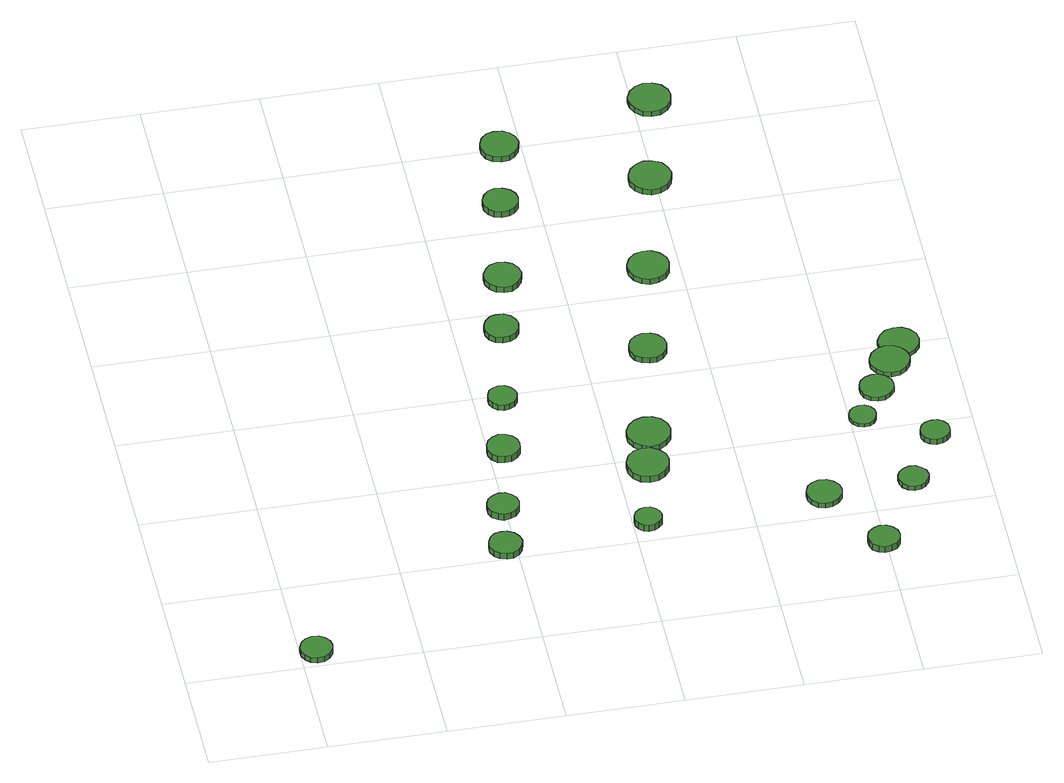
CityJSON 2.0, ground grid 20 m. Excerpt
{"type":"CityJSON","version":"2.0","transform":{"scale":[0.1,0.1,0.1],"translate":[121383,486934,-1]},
"CityObjects":{
"tree1":{"type":"SolitaryVegetationObject","attributes":{"function":"something"},"geometry":[{"type":"MultiSurface","lod":"1","boundaries":[[[0,1,2,3,4,5,6,7,8,9,10,11,12,13,14]],[[15,16,17,18,19,20,21,22,23,24,25,26,27,28,29]],[[0,29,28,1]],[[1,28,27,2]],[[2,27,26,3]],[[3,26,25,4]],[[4,25,24,5]],[[5,24,23,6]],[[6,23,22,7]],[[7,22,21,8]],[[8,21,20,9]],[[9,20,19,10]],[[10,19,18,11]],[[11,18,17,12]],[[12,17,16,13]],[[13,16,15,14]],[[14,15,29,0]]]}]},
"tree2":{"type":"SolitaryVegetationObject","attributes":{"function":"something"},"geometry":[{"type":"MultiSurface","lod":"1","boundaries":[[[30,31,32,33,34,35,36,37,38,39,40,41,42,43,44]],[[45,46,47,48,49,50,51,52,53,54,55,56,57,58,59]],[[30,59,58,31]],[[31,58,57,32]],[[32,57,56,33]],[[33,56,55,34]],[[34,55,54,35]],[[35,54,53,36]],[[36,53,52,37]],[[37,52,51,38]],[[38,51,50,39]],[[39,50,49,40]],[[40,49,48,41]],[[41,48,47,42]],[[42,47,46,43]],[[43,46,45,44]],[[44,45,59,30]]]}]},
"tree3":{"type":"SolitaryVegetationObject","attributes":{"function":"something"},"geometry":[{"type":"MultiSurface","lod":"1","boundaries":[[[60,61,62,63,64,65,66,67,68,69,70,71,72,73,74]],[[75,76,77,78,79,80,81,82,83,84,85,86,87,88,89]],[[60,89,88,61]],[[61,88,87,62]],[[62,87,86,63]],[[63,86,85,64]],[[64,85,84,65]],[[65,84,83,66]],[[66,83,82,67]],[[67,82,81,68]],[[68,81,80,69]],[[69,80,79,70]],[[70,79,78,71]],[[71,78,77,72]],[[72,77,76,73]],[[73,76,75,74]],[[74,75,89,60]]]}]},
"tree4":{"type":"SolitaryVegetationObject","attributes":{"function":"something"},"geometry":[{"type":"MultiSurface","lod":"1","boundaries":[[[90,91,92,93,94,95,96,97,98,99,100,101,102,103,104]],[[105,106,107,108,109,110,111,112,113,114,115,116,117,118,119]],[[90,119,118,91]],[[91,118,117,92]],[[92,117,116,93]],[[93,116,115,94]],[[94,115,114,95]],[[95,114,113,96]],[[96,113,112,97]],[[97,112,111,98]],[[98,111,110,99]],[[99,110,109,100]],[[100,109,108,101]],[[101,108,107,102]],[[102,107,106,103]],[[103,106,105,104]],[[104,105,119,90]]]}]},
"tree5":{"type":"SolitaryVegetationObject","attributes":{"function":"something"},"geometry":[{"type":"MultiSurface","lod":"1","boundaries":[[[120,121,122,123,124,125,126,127,128,129,130,131,132,133,134]],[[135,136,137,138,139,140,141,142,143,144,145,146,147,148,149]],[[120,149,148,121]],[[121,148,147,122]],[[122,147,146,123]],[[123,146,145,124]],[[124,145,144,125]],[[125,144,143,126]],[[126,143,142,127]],[[127,142,141,128]],[[128,141,140,129]],[[129,140,139,130]],[[130,139,138,131]],[[131,138,137,132]],[[132,137,136,133]],[[133,136,135,134]],[[134,135,149,120]]]}]},
"tree6":{"type":"SolitaryVegetationObject","attributes":{"function":"something"},"geometry":[{"type":"MultiSurface","lod":"1","boundaries":[[[150,151,152,153,154,155,156,157,158,159,160,161,162,163,164]],[[165,166,167,168,169,170,171,172,173,174,175,176,177,178,179]],[[150,179,178,151]],[[151,178,177,152]],[[152,177,176,153]],[[153,176,175,154]],[[154,175,174,155]],[[155,174,173,156]],[[156,173,172,157]],[[157,172,171,158]],[[158,171,170,159]],[[159,170,169,160]],[[160,169,168,161]],[[161,168,167,162]],[[162,167,166,163]],[[163,166,165,164]],[[164,165,179,150]]]}]},
"tree7":{"type":"SolitaryVegetationObject","attributes":{"function":"something"},"geometry":[{"type":"MultiSurface","lod":"1","boundaries":[[[180,181,182,183,184,185,186,187,188,189,190,191,192,193,194]],[[195,196,197,198,199,200,201,202,203,204,205,206,207,208,209]],[[180,209,208,181]],[[181,208,207,182]],[[182,207,206,183]],[[183,206,205,184]],[[184,205,204,185]],[[185,204,203,186]],[[186,203,202,187]],[[187,202,201,188]],[[188,201,200,189]],[[189,200,199,190]],[[190,199,198,191]],[[191,198,197,192]],[[192,197,196,193]],[[193,196,195,194]],[[194,195,209,180]]]}]},
"tree8":{"type":"SolitaryVegetationObject","attributes":{"function":"something"},"geometry":[{"type":"MultiSurface","lod":"1","boundaries":[[[210,211,212,213,214,215,216,217,218,219,220,221,222,223,224]],[[225,226,227,228,229,230,231,232,233,234,235,236,237,238,239]],[[210,239,238,211]],[[211,238,237,212]],[[212,237,236,213]],[[213,236,235,214]],[[214,235,234,215]],[[215,234,233,216]],[[216,233,232,217]],[[217,232,231,218]],[[218,231,230,219]],[[219,230,229,220]],[[220,229,228,221]],[[221,228,227,222]],[[222,227,226,223]],[[223,226,225,224]],[[224,225,239,210]]]}]},
"tree9":{"type":"SolitaryVegetationObject","attributes":{"function":"something"},"geometry":[{"type":"MultiSurface","lod":"1","boundaries":[[[240,241,242,243,244,245,246,247,248,249,250,251,252,253,254]],[[255,256,257,258,259,260,261,262,263,264,265,266,267,268,269]],[[240,269,268,241]],[[241,268,267,242]],[[242,267,266,243]],[[243,266,265,244]],[[244,265,264,245]],[[245,264,263,246]],[[246,263,262,247]],[[247,262,261,248]],[[248,261,260,249]],[[249,260,259,250]],[[250,259,258,251]],[[251,258,257,252]],[[252,257,256,253]],[[253,256,255,254]],[[254,255,269,240]]]}]},
"tree10":{"type":"SolitaryVegetationObject","attributes":{"function":"something"},"geometry":[{"type":"MultiSurface","lod":"1","boundaries":[[[270,271,272,273,274,275,276,277,278,279,280,281,282,283,284]],[[285,286,287,288,289,290,291,292,293,294,295,296,297,298,299]],[[270,299,298,271]],[[271,298,297,272]],[[272,297,296,273]],[[273,296,295,274]],[[274,295,294,275]],[[275,294,293,276]],[[276,293,292,277]],[[277,292,291,278]],[[278,291,290,279]],[[279,290,289,280]],[[280,289,288,281]],[[281,288,287,282]],[[282,287,286,283]],[[283,286,285,284]],[[284,285,299,270]]]}]},
"tree11":{"type":"SolitaryVegetationObject","attributes":{"function":"something"},"geometry":[{"type":"MultiSurface","lod":"1","boundaries":[[[300,301,302,303,304,305,306,307,308,309,310,311,312,313,314]],[[315,316,317,318,319,320,321,322,323,324,325,326,327,328,329]],[[300,329,328,301]],[[301,328,327,302]],[[302,327,326,303]],[[303,326,325,304]],[[304,325,324,305]],[[305,324,323,306]],[[306,323,322,307]],[[307,322,321,308]],[[308,321,320,309]],[[309,320,319,310]],[[310,319,318,311]],[[311,318,317,312]],[[312,317,316,313]],[[313,316,315,314]],[[314,315,329,300]]]}]},
"tree12":{"type":"SolitaryVegetationObject","attributes":{"function":"something"},"geometry":[{"type":"MultiSurface","lod":"1","boundaries":[[[330,331,332,333,334,335,336,337,338,339,340,341,342,343,344]],[[345,346,347,348,349,350,351,352,353,354,355,356,357,358,359]],[[330,359,358,331]],[[331,358,357,332]],[[332,357,356,333]],[[333,356,355,334]],[[334,355,354,335]],[[335,354,353,336]],[[336,353,352,337]],[[337,352,351,338]],[[338,351,350,339]],[[339,350,349,340]],[[340,349,348,341]],[[341,348,347,342]],[[342,347,346,343]],[[343,346,345,344]],[[344,345,359,330]]]}]},
"tree13":{"type":"SolitaryVegetationObject","attributes":{"function":"something"},"geometry":[{"type":"MultiSurface","lod":"1","boundaries":[[[360,361,362,363,364,365,366,367,368,369,370,371,372,373,374]],[[375,376,377,378,379,380,381,382,383,384,385,386,387,388,389]],[[360,389,388,361]],[[361,388,387,362]],[[362,387,386,363]],[[363,386,385,364]],[[364,385,384,365]],[[365,384,383,366]],[[366,383,382,367]],[[367,382,381,368]],[[368,381,380,369]],[[369,380,379,370]],[[370,379,378,371]],[[371,378,377,372]],[[372,377,376,373]],[[373,376,375,374]],[[374,375,389,360]]]}]},
"tree14":{"type":"SolitaryVegetationObject","attributes":{"function":"something"},"geometry":[{"type":"MultiSurface","lod":"1","boundaries":[[[390,391,392,393,394,395,396,397,398,399,400,401,402,403,404]],[[405,406,407,408,409,410,411,412,413,414,415,416,417,418,419]],[[390,419,418,391]],[[391,418,417,392]],[[392,417,416,393]],[[393,416,415,394]],[[394,415,414,395]],[[395,414,413,396]],[[396,413,412,397]],[[397,412,411,398]],[[398,411,410,399]],[[399,410,409,400]],[[400,409,408,401]],[[401,408,407,402]],[[402,407,406,403]],[[403,406,405,404]],[[404,405,419,390]]]}]},
"tree15":{"type":"SolitaryVegetationObject","attributes":{"function":"something"},"geometry":[{"type":"MultiSurface","lod":"1","boundaries":[[[420,421,422,423,424,425,426,427,428,429,430,431,432,433,434]],[[435,436,437,438,439,440,441,442,443,444,445,446,447,448,449]],[[420,449,448,421]],[[421,448,447,422]],[[422,447,446,423]],[[423,446,445,424]],[[424,445,444,425]],[[425,444,443,426]],[[426,443,442,427]],[[427,442,441,428]],[[428,441,440,429]],[[429,440,439,430]],[[430,439,438,431]],[[431,438,437,432]],[[432,437,436,433]],[[433,436,435,434]],[[434,435,449,420]]]}]},
"tree16":{"type":"SolitaryVegetationObject","attributes":{"function":"something"},"geometry":[{"type":"MultiSurface","lod":"1","boundaries":[[[450,451,452,453,454,455,456,457,458,459,460,461,462,463,464]],[[465,466,467,468,469,470,471,472,473,474,475,476,477,478,479]],[[450,479,478,451]],[[451,478,477,452]],[[452,477,476,453]],[[453,476,475,454]],[[454,475,474,455]],[[455,474,473,456]],[[456,473,472,457]],[[457,472,471,458]],[[458,471,470,459]],[[459,470,469,460]],[[460,469,468,461]],[[461,468,467,462]],[[462,467,466,463]],[[463,466,465,464]],[[464,465,479,450]]]}]},
"tree17":{"type":"SolitaryVegetationObject","attributes":{"function":"something"},"geometry":[{"type":"MultiSurface","lod":"1","boundaries":[[[480,481,482,483,484,485,486,487,488,489,490,491,492,493,494]],[[495,496,497,498,499,500,501,502,503,504,505,506,507,508,509]],[[480,509,508,481]],[[481,508,507,482]],[[482,507,506,483]],[[483,506,505,484]],[[484,505,504,485]],[[485,504,503,486]],[[486,503,502,487]],[[487,502,501,488]],[[488,501,500,489]],[[489,500,499,490]],[[490,499,498,491]],[[491,498,497,492]],[[492,497,496,493]],[[493,496,495,494]],[[494,495,509,480]]]}]},
"tree18":{"type":"SolitaryVegetationObject","attributes":{"function":"something"},"geometry":[{"type":"MultiSurface","lod":"1","boundaries":[[[510,511,512,513,514,515,516,517,518,519,520,521,522,523,524]],[[525,526,527,528,529,530,531,532,533,534,535,536,537,538,539]],[[510,539,538,511]],[[511,538,537,512]],[[512,537,536,513]],[[513,536,535,514]],[[514,535,534,515]],[[515,534,533,516]],[[516,533,532,517]],[[517,532,531,518]],[[518,531,530,519]],[[519,530,529,520]],[[520,529,528,521]],[[521,528,527,522]],[[522,527,526,523]],[[523,526,525,524]],[[524,525,539,510]]]}]},
"tree19":{"type":"SolitaryVegetationObject","attributes":{"function":"something"},"geometry":[{"type":"MultiSurface","lod":"1","boundaries":[[[540,541,542,543,544,545,546,547,548,549,550,551,552,553,554]],[[555,556,557,558,559,560,561,562,563,564,565,566,567,568,569]],[[540,569,568,541]],[[541,568,567,542]],[[542,567,566,543]],[[543,566,565,544]],[[544,565,564,545]],[[545,564,563,546]],[[546,563,562,547]],[[547,562,561,548]],[[548,561,560,549]],[[549,560,559,550]],[[550,559,558,551]],[[551,558,557,552]],[[552,557,556,553]],[[553,556,555,554]],[[554,555,569,540]]]}]},
"tree20":{"type":"SolitaryVegetationObject","attributes":{"function":"something"},"geometry":[{"type":"MultiSurface","lod":"1","boundaries":[[[570,571,572,573,574,575,576,577,578,579,580,581,582,583,584]],[[585,586,587,588,589,590,591,592,593,594,595,596,597,598,599]],[[570,599,598,571]],[[571,598,597,572]],[[572,597,596,573]],[[573,596,595,574]],[[574,595,594,575]],[[575,594,593,576]],[[576,593,592,577]],[[577,592,591,578]],[[578,591,590,579]],[[579,590,589,580]],[[580,589,588,581]],[[581,588,587,582]],[[582,587,586,583]],[[583,586,585,584]],[[584,585,599,570]]]}]},
"tree21":{"type":"SolitaryVegetationObject","attributes":{"function":"something"},"geometry":[{"type":"MultiSurface","lod":"1","boundaries":[[[600,601,602,603,604,605,606,607,608,609,610,611,612,613,614]],[[615,616,617,618,619,620,621,622,623,624,625,626,627,628,629]],[[600,629,628,601]],[[601,628,627,602]],[[602,627,626,603]],[[603,626,625,604]],[[604,625,624,605]],[[605,624,623,606]],[[606,623,622,607]],[[607,622,621,608]],[[608,621,620,609]],[[609,620,619,610]],[[610,619,618,611]],[[611,618,617,612]],[[612,617,616,613]],[[613,616,615,614]],[[614,615,629,600]]]}]},
"tree22":{"type":"SolitaryVegetationObject","attributes":{"function":"something"},"geometry":[{"type":"MultiSurface","lod":"1","boundaries":[[[630,631,632,633,634,635,636,637,638,639,640,641,642,643,644]],[[645,646,647,648,649,650,651,652,653,654,655,656,657,658,659]],[[630,659,658,631]],[[631,658,657,632]],[[632,657,656,633]],[[633,656,655,634]],[[634,655,654,635]],[[635,654,653,636]],[[636,653,652,637]],[[637,652,651,638]],[[638,651,650,639]],[[639,650,649,640]],[[640,649,648,641]],[[641,648,647,642]],[[642,647,646,643]],[[643,646,645,644]],[[644,645,659,630]]]}]},
"tree23":{"type":"SolitaryVegetationObject","attributes":{"function":"something"},"geometry":[{"type":"MultiSurface","lod":"1","boundaries":[[[660,661,662,663,664,665,666,667,668,669,670,671,672,673,674]],[[675,676,677,678,679,680,681,682,683,684,685,686,687,688,689]],[[660,689,688,661]],[[661,688,687,662]],[[662,687,686,663]],[[663,686,685,664]],[[664,685,684,665]],[[665,684,683,666]],[[666,683,682,667]],[[667,682,681,668]],[[668,681,680,669]],[[669,680,679,670]],[[670,679,678,671]],[[671,678,677,672]],[[672,677,676,673]],[[673,676,675,674]],[[674,675,689,660]]]}]},
"tree24":{"type":"SolitaryVegetationObject","attributes":{"function":"something"},"geometry":[{"type":"MultiSurface","lod":"1","boundaries":[[[690,691,692,693,694,695,696,697,698,699,700,701,702,703,704]],[[705,706,707,708,709,710,711,712,713,714,715,716,717,718,719]],[[690,719,718,691]],[[691,718,717,692]],[[692,717,716,693]],[[693,716,715,694]],[[694,715,714,695]],[[695,714,713,696]],[[696,713,712,697]],[[697,712,711,698]],[[698,711,710,699]],[[699,710,709,700]],[[700,709,708,701]],[[701,708,707,702]],[[702,707,706,703]],[[703,706,705,704]],[[704,705,719,690]]]}]}
},
"vertices":[
[54,35,17],[52,46,17],[45,55,17],[36,61,17],[24,62,17],[13,58,17],[5,51,17],[0,40,17],[0,29,17],[5,19,17],[13,11,17],[24,7,17],[36,9,17],[45,14,17],[52,24,17],[52,24,6],[45,14,6],[36,9,6],[24,7,6],[13,11,6],[5,19,6],[0,29,6],[0,40,6],[5,51,6],[13,58,6],[24,62,6],[36,61,6],[45,55,6],[52,46,6],[54,35,6],
[409,218,27],[406,230,27],[399,239,27],[389,245,27],[378,246,27],[366,243,27],[358,235,27],[353,224,27],[353,212,27],[358,201,27],[366,194,27],[378,190,27],[389,191,27],[399,197,27],[406,207,27],[406,207,15],[399,197,15],[389,191,15],[378,190,15],[366,194,15],[358,201,15],[353,212,15],[353,224,15],[358,235,15],[366,243,15],[378,246,15],[389,245,15],[399,239,15],[406,230,15],[409,218,15],
[423,318,23],[421,329,23],[414,338,23],[404,344,23],[393,345,23],[383,341,23],[374,334,23],[370,324,23],[370,312,23],[374,302,23],[383,295,23],[393,291,23],[404,293,23],[414,298,23],[421,307,23],[421,307,10],[414,298,10],[404,293,10],[393,291,10],[383,295,10],[374,302,10],[370,312,10],[370,324,10],[374,334,10],[383,341,10],[393,345,10],[404,344,10],[414,338,10],[421,329,10],[423,318,10],
[453,464,19],[451,475,19],[444,484,19],[434,490,19],[422,492,19],[411,488,19],[402,480,19],[398,469,19],[398,458,19],[402,447,19],[411,439,19],[422,436,19],[434,437,19],[444,443,19],[451,452,19],[451,452,6],[444,443,6],[434,437,6],[422,436,6],[411,439,6],[402,447,6],[398,458,6],[398,469,6],[402,480,6],[411,488,6],[422,492,6],[434,490,6],[444,484,6],[451,475,6],[453,464,6],
[473,588,17],[471,598,17],[465,606,17],[456,612,17],[446,613,17],[436,610,17],[428,603,17],[424,593,17],[424,583,17],[428,574,17],[436,567,17],[446,563,17],[456,565,17],[465,570,17],[471,578,17],[471,578,6],[465,570,6],[456,565,6],[446,563,6],[436,567,6],[428,574,6],[424,583,6],[424,593,6],[428,603,6],[436,610,6],[446,613,6],[456,612,6],[465,606,6],[471,598,6],[473,588,6],
[648,241,23],[646,250,23],[640,258,23],[632,263,23],[622,264,23],[613,261,23],[606,255,23],[602,246,23],[602,236,23],[606,227,23],[613,221,23],[622,218,23],[632,219,23],[640,224,23],[646,231,23],[646,231,10],[640,224,10],[632,219,10],[622,218,10],[613,221,10],[606,227,10],[602,236,10],[602,246,10],[606,255,10],[613,261,10],[622,264,10],[632,263,10],[640,258,10],[646,250,10],[648,241,10],
[509,757,18],[506,769,18],[499,779,18],[489,785,18],[476,786,18],[465,783,18],[456,774,18],[451,763,18],[451,751,18],[456,740,18],[465,731,18],[476,728,18],[489,729,18],[499,735,18],[506,745,18],[506,745,6],[499,735,6],[489,729,6],[476,728,6],[465,731,6],[456,740,6],[451,751,6],[451,763,6],[456,774,6],[465,783,6],[476,786,6],[489,785,6],[499,779,6],[506,769,6],[509,757,6],
[687,378,19],[684,392,19],[675,404,19],[662,412,19],[647,413,19],[633,409,19],[622,399,19],[616,385,19],[616,370,19],[622,356,19],[633,346,19],[647,342,19],[662,343,19],[675,351,19],[684,363,19],[684,363,6],[675,351,6],[662,343,6],[647,342,6],[633,346,6],[622,356,6],[616,370,6],[616,385,6],[622,399,6],[633,409,6],[647,413,6],[662,412,6],[675,404,6],[684,392,6],[687,378,6],
[538,881,18],[535,894,18],[527,905,18],[516,911,18],[503,913,18],[490,909,18],[481,900,18],[475,888,18],[475,875,18],[481,863,18],[490,854,18],[503,850,18],[516,851,18],[527,858,18],[535,869,18],[535,869,6],[527,858,6],[516,851,6],[503,850,6],[490,854,6],[481,863,6],[475,875,6],[475,888,6],[481,900,6],[490,909,6],[503,913,6],[516,911,6],[527,905,6],[535,894,6],[538,881,6],
[704,454,17],[701,469,17],[692,482,17],[679,489,17],[664,491,17],[649,486,17],[638,476,17],[631,462,17],[631,447,17],[638,432,17],[649,422,17],[664,417,17],[679,419,17],[692,427,17],[701,439,17],[701,439,6],[692,427,6],[679,419,6],[664,417,6],[649,422,6],[638,432,6],[631,447,6],[631,462,6],[638,476,6],[649,486,6],[664,491,6],[679,489,6],[692,482,6],[701,469,6],[704,454,6],
[568,1064,18],[566,1076,18],[558,1086,18],[547,1092,18],[535,1094,18],[523,1090,18],[514,1081,18],[509,1070,18],[509,1057,18],[514,1046,18],[523,1038,18],[535,1034,18],[547,1035,18],[558,1041,18],[566,1051,18],[566,1051,6],[558,1041,6],[547,1035,6],[535,1034,6],[523,1038,6],[514,1046,6],[509,1057,6],[509,1070,6],[514,1081,6],[523,1090,6],[535,1094,6],[547,1092,6],[558,1086,6],[566,1076,6],[568,1064,6],
[739,663,17],[736,676,17],[728,687,17],[717,693,17],[704,695,17],[691,691,17],[681,682,17],[676,670,17],[676,656,17],[681,644,17],[691,636,17],[704,632,17],[717,633,17],[728,639,17],[736,650,17],[736,650,6],[728,639,6],[717,633,6],[704,632,6],[691,636,6],[681,644,6],[676,656,6],[676,670,6],[681,682,6],[691,691,6],[704,695,6],[717,693,6],[728,687,6],[736,676,6],[739,663,6],
[596,1202,17],[593,1215,17],[585,1226,17],[574,1232,17],[560,1234,17],[547,1230,17],[537,1221,17],[532,1208,17],[532,1195,17],[537,1182,17],[547,1173,17],[560,1169,17],[574,1171,17],[585,1177,17],[593,1188,17],[593,1188,6],[585,1177,6],[574,1171,6],[560,1169,6],[547,1173,6],[537,1182,6],[532,1195,6],[532,1208,6],[537,1221,6],[547,1230,6],[560,1234,6],[574,1232,6],[585,1226,6],[593,1215,6],[596,1202,6],
[952,252,17],[950,264,17],[942,274,17],[931,281,17],[919,282,17],[907,278,17],[898,270,17],[893,258,17],[893,246,17],[898,235,17],[907,226,17],[919,222,17],[931,224,17],[942,230,17],[950,240,17],[950,240,7],[942,230,7],[931,224,7],[919,222,7],[907,226,7],[898,235,7],[893,246,7],[893,258,7],[898,270,7],[907,278,7],[919,282,7],[931,281,7],[942,274,7],[950,264,7],[952,252,7],
[782,860,17],[779,874,17],[770,886,17],[757,894,17],[743,895,17],[729,891,17],[718,881,17],[712,867,17],[712,852,17],[718,839,17],[729,829,17],[743,824,17],[757,826,17],[770,833,17],[779,845,17],[779,845,6],[770,833,6],[757,826,6],[743,824,6],[729,829,6],[718,839,6],[712,852,6],[712,867,6],[718,881,6],[729,891,6],[743,895,6],[757,894,6],[770,886,6],[779,874,6],[782,860,6],
[1023,118,23],[1021,129,23],[1014,138,23],[1004,144,23],[993,145,23],[983,141,23],[974,134,23],[970,124,23],[970,113,23],[974,102,23],[983,95,23],[993,91,23],[1004,93,23],[1014,98,23],[1021,107,23],[1021,107,10],[1014,98,10],[1004,93,10],[993,91,10],[983,95,10],[974,102,10],[970,113,10],[970,124,10],[974,134,10],[983,141,10],[993,145,10],[1004,144,10],[1014,138,10],[1021,129,10],[1023,118,10],
[829,1078,17],[825,1092,17],[817,1105,17],[803,1112,17],[788,1114,17],[774,1109,17],[763,1099,17],[757,1085,17],[757,1070,17],[763,1056,17],[774,1046,17],[788,1041,17],[803,1043,17],[817,1051,17],[825,1063,17],[825,1063,6],[817,1051,6],[803,1043,6],[788,1041,6],[774,1046,6],[763,1056,6],[757,1070,6],[757,1085,6],[763,1099,6],[774,1109,6],[788,1114,6],[803,1112,6],[817,1105,6],[825,1092,6],[829,1078,6],
[1045,431,14],[1043,440,14],[1038,448,14],[1029,453,14],[1020,454,14],[1010,451,14],[1003,444,14],[999,435,14],[999,426,14],[1003,417,14],[1010,410,14],[1020,407,14],[1029,408,14],[1038,413,14],[1043,421,14],[1043,421,7],[1038,413,7],[1029,408,7],[1020,407,7],[1010,410,7],[1003,417,7],[999,426,7],[999,435,7],[1003,444,7],[1010,451,7],[1020,454,7],[1029,453,7],[1038,448,7],[1043,440,7],[1045,431,7],
[1100,262,16],[1098,273,16],[1091,281,16],[1082,287,16],[1071,288,16],[1061,284,16],[1053,277,16],[1049,268,16],[1049,257,16],[1053,247,16],[1061,240,16],[1071,237,16],[1082,238,16],[1091,243,16],[1098,252,16],[1098,252,7],[1091,243,7],[1082,238,7],[1071,237,7],[1061,240,7],[1053,247,7],[1049,257,7],[1049,268,7],[1053,277,7],[1061,284,7],[1071,288,7],[1082,287,7],[1091,281,7],[1098,273,7],[1100,262,7],
[1087,496,14],[1085,508,14],[1077,518,14],[1067,524,14],[1055,525,14],[1043,521,14],[1034,513,14],[1030,502,14],[1030,490,14],[1034,479,14],[1043,471,14],[1055,467,14],[1067,468,14],[1077,474,14],[1085,484,14],[1085,484,6],[1077,474,6],[1067,468,6],[1055,467,6],[1043,471,6],[1034,479,6],[1030,490,6],[1030,502,6],[1034,513,6],[1043,521,6],[1055,525,6],[1067,524,6],[1077,518,6],[1085,508,6],[1087,496,6],
[865,1269,16],[862,1283,16],[853,1296,16],[840,1303,16],[825,1305,16],[811,1300,16],[800,1290,16],[793,1276,16],[793,1261,16],[800,1247,16],[811,1237,16],[825,1233,16],[840,1234,16],[853,1242,16],[862,1254,16],[862,1254,6],[853,1242,6],[840,1234,6],[825,1233,6],[811,1237,6],[800,1247,6],[793,1261,6],[793,1276,6],[800,1290,6],[811,1300,6],[825,1305,6],[840,1303,6],[853,1296,6],[862,1283,6],[865,1269,6],
[1156,368,17],[1154,378,17],[1148,386,17],[1139,391,17],[1129,392,17],[1119,389,17],[1111,382,17],[1107,373,17],[1107,362,17],[1111,353,17],[1119,346,17],[1129,343,17],[1139,344,17],[1148,349,17],[1154,357,17],[1154,357,6],[1148,349,6],[1139,344,6],[1129,343,6],[1119,346,6],[1111,353,6],[1107,362,6],[1107,373,6],[1111,382,6],[1119,389,6],[1129,392,6],[1139,391,6],[1148,386,6],[1154,378,6],[1156,368,6],
[1126,556,15],[1123,570,15],[1115,581,15],[1103,588,15],[1089,590,15],[1075,585,15],[1065,576,15],[1059,563,15],[1059,549,15],[1065,536,15],[1075,527,15],[1089,522,15],[1103,524,15],[1115,531,15],[1123,542,15],[1123,542,6],[1115,531,6],[1103,524,6],[1089,522,6],[1075,527,6],[1065,536,6],[1059,549,6],[1059,563,6],[1065,576,6],[1075,585,6],[1089,590,6],[1103,588,6],[1115,581,6],[1123,570,6],[1126,556,6],
[1150,598,14],[1147,612,14],[1138,624,14],[1126,631,14],[1112,632,14],[1098,628,14],[1087,618,14],[1081,605,14],[1081,591,14],[1087,578,14],[1098,568,14],[1112,564,14],[1126,565,14],[1138,572,14],[1147,584,14],[1147,584,6],[1138,572,6],[1126,565,6],[1112,564,6],[1098,568,6],[1087,578,6],[1081,591,6],[1081,605,6],[1087,618,6],[1098,628,6],[1112,632,6],[1126,631,6],[1138,624,6],[1147,612,6],[1150,598,6]
]}
